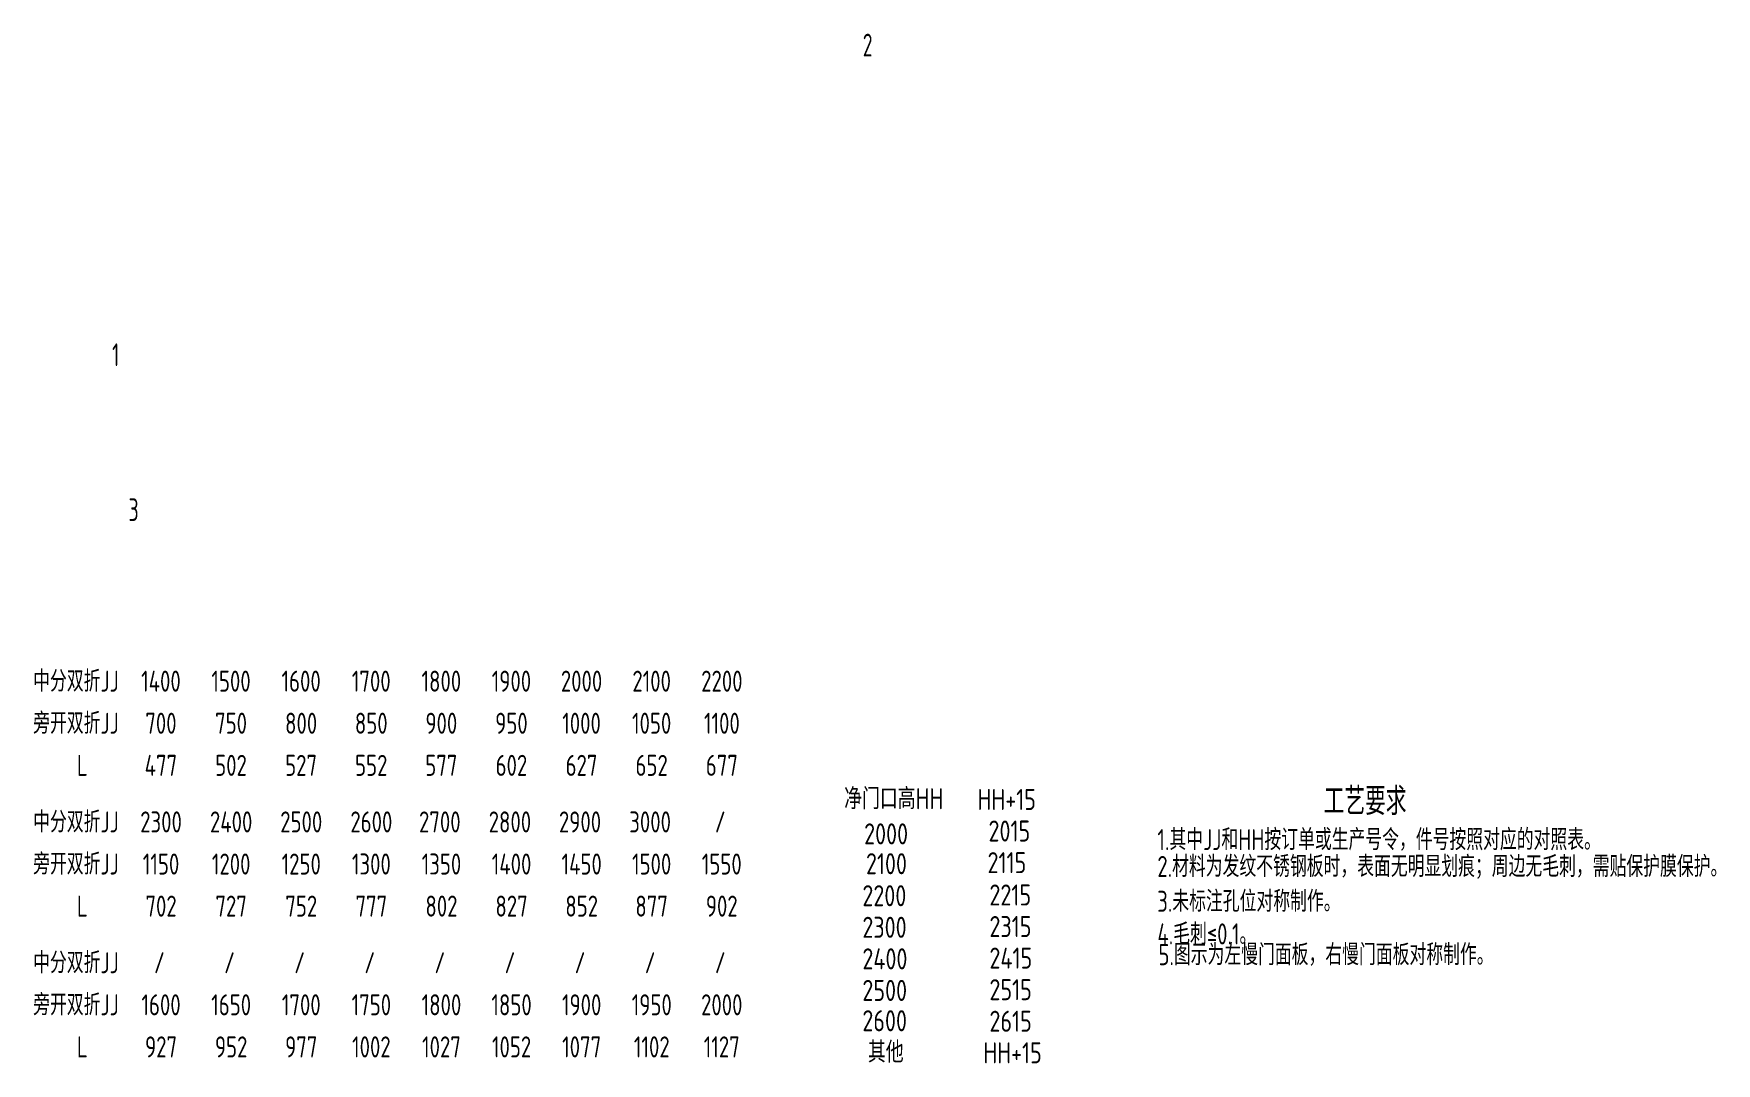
# Model space of a CAD drawing. Header units: inches. Extents: x 14216 to 120088, y -29410 to 23559.
# Drawn here: x 40944 to 43504, y 3721 to 5287 of the extents above; entities that cross this region are included whole.
import ezdxf
from ezdxf.enums import TextEntityAlignment as Align

# ---------------------------------------------------------------- set-up
doc = ezdxf.new("R2010")
doc.units = ezdxf.units.IN
doc.header["$LTSCALE"] = 0.3
doc.header["$MEASUREMENT"] = 0
doc.layers.add('2细实线', color=2, linetype='Continuous')
doc.layers.add('7', color=4, linetype='Continuous')
doc.styles.add('HZ', font='isocp2.shx', dxfattribs={"width": 0.7, "bigfont": 'hztxt.shx'})

msp = doc.modelspace()

# ---------------------------------------------------------------- texts
at = {"layer": '2细实线', "style": 'HZ', "width": 0.8}
for s, p in [('中分双折JJ', (41007.971, 4302.216)), ('1400', (41137.246, 4302.216)), ('1500', (41243.912, 4302.216)), ('1600', (41350.579, 4302.216)), ('1700', (41457.245, 4302.216)), ('1800', (41563.912, 4302.216)), ('1900', (41670.578, 4302.216)), ('2000', (41777.245, 4302.216)), ('2100', (41883.911, 4302.216)), ('2200', (41990.763, 4302.216)), ('旁开双折JJ', (41007.971, 4238.216)), ('700', (41137.246, 4238.216)), ('750', (41243.912, 4238.216)), ('800', (41350.579, 4238.216)), ('850', (41457.245, 4238.216)), ('900', (41563.912, 4238.216)), ('950', (41670.578, 4238.216)), ('1000', (41777.245, 4238.216)), ('1050', (41883.911, 4238.216)), ('1100', (41990.763, 4238.216)), ('L', (41017.654, 4174.216)), ('477', (41137.246, 4174.216)), ('502', (41243.912, 4174.216)), ('527', (41350.579, 4174.216)), ('552', (41457.245, 4174.216)), ('577', (41563.912, 4174.216)), ('602', (41670.578, 4174.216)), ('627', (41777.245, 4174.216)), ('652', (41883.911, 4174.216)), ('677', (41990.763, 4174.216)), ('中分双折JJ', (41007.971, 4088.149)), ('2300', (41137.431, 4088.149)), ('2400', (41244.097, 4088.149)), ('2500', (41350.764, 4088.149)), ('2600', (41457.43, 4088.149)), ('2700', (41561.583, 4088.149)), ('2800', (41668.25, 4088.149)), ('2900', (41774.916, 4088.149)), ('3000', (41881.583, 4088.149)), ('/', (41988.249, 4088.149)), ('旁开双折JJ', (41007.971, 4024.149)), ('1150', (41137.431, 4024.149)), ('1200', (41244.097, 4024.149)), ('1250', (41350.764, 4024.149)), ('1300', (41457.43, 4024.149)), ('1350', (41564.097, 4024.149)), ('1400', (41670.763, 4024.149)), ('1450', (41777.43, 4024.149)), ('1500', (41883.911, 4024.149)), ('1550', (41990.578, 4024.149)), ('L', (41017.654, 3960.149)), ('702', (41137.431, 3960.149)), ('727', (41244.097, 3960.149)), ('752', (41350.764, 3960.149)), ('777', (41457.43, 3960.149)), ('802', (41564.097, 3960.149)), ('827', (41670.763, 3960.149)), ('852', (41777.43, 3960.149)), ('877', (41883.911, 3960.149)), ('902', (41990.578, 3960.149)), ('中分双折JJ', (41007.971, 3874.082)), ('/', (41134.917, 3874.082)), ('/', (41241.584, 3874.082)), ('/', (41348.25, 3874.082)), ('/', (41454.917, 3874.082)), ('/', (41561.583, 3874.082)), ('/', (41668.25, 3874.082)), ('/', (41774.916, 3874.082)), ('/', (41881.583, 3874.082)), ('/', (41988.249, 3874.082)), ('旁开双折JJ', (41007.971, 3810.082)), ('1600', (41137.431, 3810.082)), ('1650', (41244.097, 3810.082)), ('1700', (41350.764, 3810.082)), ('1750', (41457.43, 3810.082)), ('1800', (41564.097, 3810.082)), ('1850', (41670.763, 3810.082)), ('1900', (41777.43, 3810.082)), ('1950', (41884.096, 3810.082)), ('2000', (41990.578, 3810.082)), ('L', (41017.654, 3746.082)), ('927', (41137.431, 3746.082)), ('952', (41244.097, 3746.082)), ('977', (41350.764, 3746.082)), ('1002', (41457.43, 3746.082)), ('1027', (41564.097, 3746.082)), ('1052', (41670.763, 3746.082)), ('1077', (41777.43, 3746.082)), ('1102', (41884.096, 3746.082)), ('1127', (41990.578, 3746.082))]:
    msp.add_text(s, height=32, dxfattribs=at).set_placement(p, align=Align.MIDDLE_CENTER)
at = {"layer": '7', "style": 'HZ', "width": 0.7}
for s, p in [('2', (42205.103, 5252.167)), ('1', (41062.94, 4781.254)), ('3', (41088.024, 4545.678))]:
    msp.add_text(s, height=34.627, dxfattribs=at).set_placement(p)
at = {"layer": '7', "color": 2, "style": 'HZ', "width": 0.85}
for s, p in [('净门口高HH', (42176.736, 4107.555)), ('HH+15', (42379.681, 4106.34)), ('2000', (42207.173, 4054.001)), ('2015', (42396.443, 4058.345)), ('2100', (42209.998, 4008.659)), ('2115', (42394.994, 4010.262)), ('2200', (42204.552, 3959.963)), ('2215', (42397.893, 3961.097)), ('2300', (42204.552, 3911.963)), ('2315', (42397.893, 3913.097)), ('2400', (42204.552, 3863.963)), ('2415', (42397.893, 3865.097)), ('2500', (42204.552, 3815.963)), ('2515', (42397.893, 3817.097)), ('2600', (42204.552, 3769.849)), ('2615', (42397.893, 3769.097)), ('其他', (42212.978, 3722.161)), ('HH+15', (42388.583, 3721.097))]:
    msp.add_text(s, height=32, dxfattribs=at).set_placement(p)
at = {"layer": '7', "color": 3, "style": 'HZ', "width": 0.75}
msp.add_text('工艺要求', height=42, dxfattribs=at).set_placement((42906.472, 4098.644))
at = {"layer": '7', "color": 6, "style": 'HZ', "width": 0.8}
for s, p in [('1.其中JJ和HH按订单或生产号令，件号按照对应的对照表。', (42653.472, 4045.243)), ('2.材料为发纹不锈钢板时，表面无明显划痕；周边无毛刺，需贴保护膜保护。', (42653.349, 4004.471)), ('3.未标注孔位对称制作。', (42653.174, 3951.458)), ('4.毛刺≤0.1。', (42653.418, 3901.9))]:
    msp.add_text(s, height=32, dxfattribs=at).set_placement(p)
msp.add_text('5.图示为左慢门面板，右慢门面板对称制作。', height=32, dxfattribs=at).set_placement((42655.052, 3860.744), align=Align.BOTTOM_LEFT)

doc.saveas('drawing.dxf')
